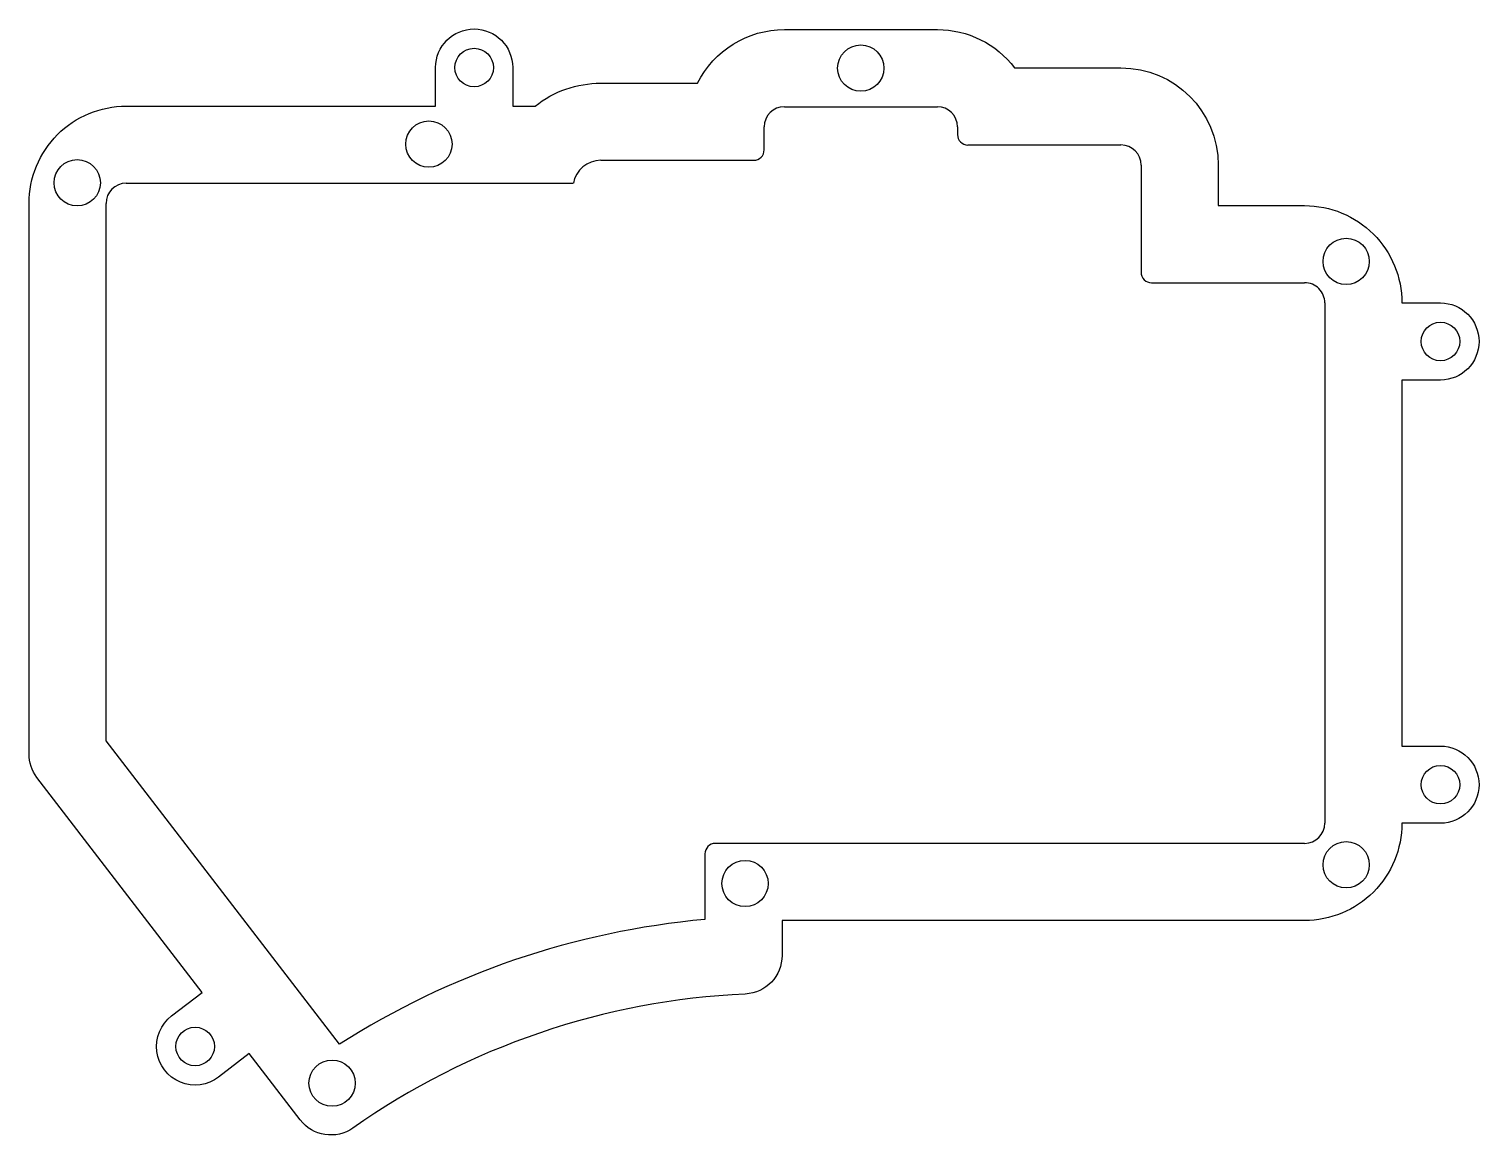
# Model space of a CAD drawing. Header units: millimetres. Extents: x -3 to 147, y 4 to 119.
import ezdxf

# ---------------------------------------------------------------- set-up
doc = ezdxf.new("R2010")
doc.units = ezdxf.units.MM
doc.layers.get('0').update_dxf_attribs({"linetype": 'CONTINUOUS'})

msp = doc.modelspace()

# ---------------------------------------------------------------- linework, layer by layer
for p, q in [((75.35, 110.89), (91.22, 110.89)), ((73.26, 106.42), (73.26, 108.8)), ((93.31, 108.8), (93.31, 108)), ((94.4, 106.92), (110.27, 106.92)), ((56.3, 105.33), (72.17, 105.33)), ((112.36, 104.83), (112.36, 93.72)), ((7.08, 102.95), (53.46, 102.95)), ((5, 45.12), (5, 100.86)), ((113.45, 92.63), (129.32, 92.63)), ((131.41, 90.54), (131.41, 36.57)), ((29.19, 13.64), (5, 45.12)), ((67.11, 33.39), (67.11, 26.59)), ((129.32, 34.48), (68.2, 34.48))]:
    msp.add_line(p, q)
msp.add_lwpolyline([(-2.18, 41.32, -0.165313), (-3, 43.76), (-3, 100.86, -0.414214), (7.08, 110.95), (39.17, 110.95), (39.17, 114.95, -1), (47.17, 114.95), (47.17, 110.95), (49.5, 110.95, -0.170146), (56.3, 113.33), (66.33, 113.33, -0.283518), (75.35, 118.89), (91.22, 118.89, -0.233937), (99.24, 114.92), (110.27, 114.92, -0.414172), (120.36, 104.83), (120.36, 100.63), (129.32, 100.63, -0.414233), (139.41, 90.54), (143.41, 90.54, -1), (143.41, 82.54), (139.41, 82.54), (139.41, 44.57), (143.41, 44.57, -1), (143.41, 36.57), (139.41, 36.57, -0.414214), (129.32, 26.48), (75.11, 26.48), (75.11, 22.86, -0.40094), (71.3, 18.86, 0.142732), (30.6, 4.96, -0.401763), (25.13, 5.8), (19.84, 12.69), (16.67, 10.25, -1), (11.79, 16.59), (14.96, 19.03)], format="xyb", close=True)
for centre, radius in [((43.17, 114.95), 2), ((83.28, 114.89), 2.4), ((38.48, 107.01), 2.4), ((2, 103), 2.4), ((133.63, 94.85), 2.4), ((143.41, 86.54), 2), ((143.41, 40.57), 2), ((133.63, 32.26), 2.4), ((71.27, 30.32), 2.4), ((14.23, 13.42), 2), ((28.43, 9.61), 2.4)]:
    msp.add_circle(centre, radius)
for centre, radius, start, end in [((75.35, 108.8), 2.09, 90, 180), ((91.22, 108.8), 2.09, 0, 90), ((94.4, 108), 1.09, 180, 270), ((110.27, 104.83), 2.09, 0.0098, 90), ((56.3, 102.45), 2.88, 90, 170.0021), ((72.17, 106.42), 1.09, -90, 0), ((7.08, 100.86), 2.09, 90, 180), ((129.32, 90.54), 2.09, 0, 90.0015), ((129.32, 36.57), 2.09, -90, 0), ((68.2, 33.39), 1.09, 90, 180), ((74.79, -57.91), 84.85, 95.193, 122.5095)]:
    msp.add_arc(centre, radius, start, end)
msp.add_open_spline([(112.36, 93.72), (112.36, 93.72), (112.36, 93.72), (112.36, 93.72), (112.36, 93.43), (112.47, 93.15), (112.68, 92.95)], degree=3, knots=[-0.000135, -0.000135, -0.000135, -0.000135, 0, 0, 0, 1, 1, 1, 1])
msp.add_open_spline([(112.68, 92.95), (112.88, 92.74), (113.16, 92.63), (113.45, 92.63)], degree=3)

doc.saveas('drawing.dxf')
